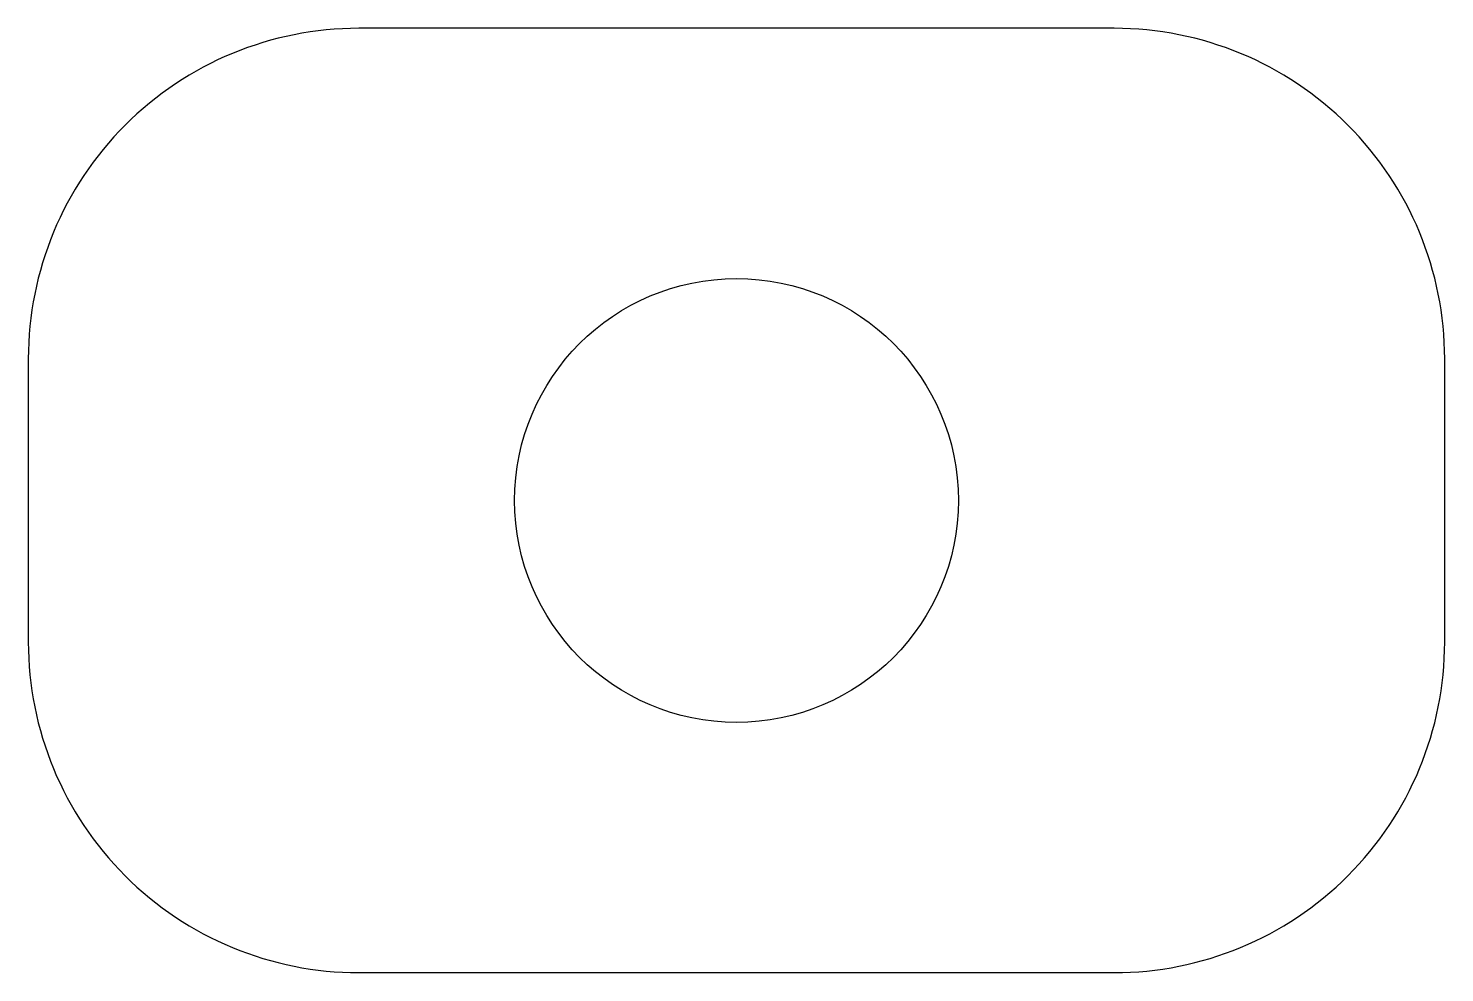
# Model space of a CAD drawing. Extents: x 150.7 to 165.7, y 216.8 to 226.8.
import ezdxf

# ---------------------------------------------------------------- set-up
doc = ezdxf.new("R2010")
doc.units = 0
doc.header["$LTSCALE"] = 15
doc.layers.get('0').update_dxf_attribs({"linetype": 'CONTINUOUS'})

msp = doc.modelspace()

# ---------------------------------------------------------------- linework, layer by layer
at = {"color": 0, "linetype": 'BYBLOCK', "ltscale": 0.05}
msp.add_line((158.157, 216.799), (158.157, 216.799), dxfattribs=at)
msp.add_lwpolyline([(154.157, 226.799, 0.414214), (150.657, 223.299), (150.657, 220.299, 0.414214), (154.157, 216.799), (162.157, 216.799, 0.414214), (165.657, 220.299), (165.657, 223.299, 0.414214), (162.157, 226.799)], format="xyb", close=True, dxfattribs=at)
at = {"color": 0, "linetype": 'CONTINUOUS', "ltscale": 0.05}
msp.add_circle((158.157, 221.799), 2.35, dxfattribs=at)

doc.saveas('drawing.dxf')
